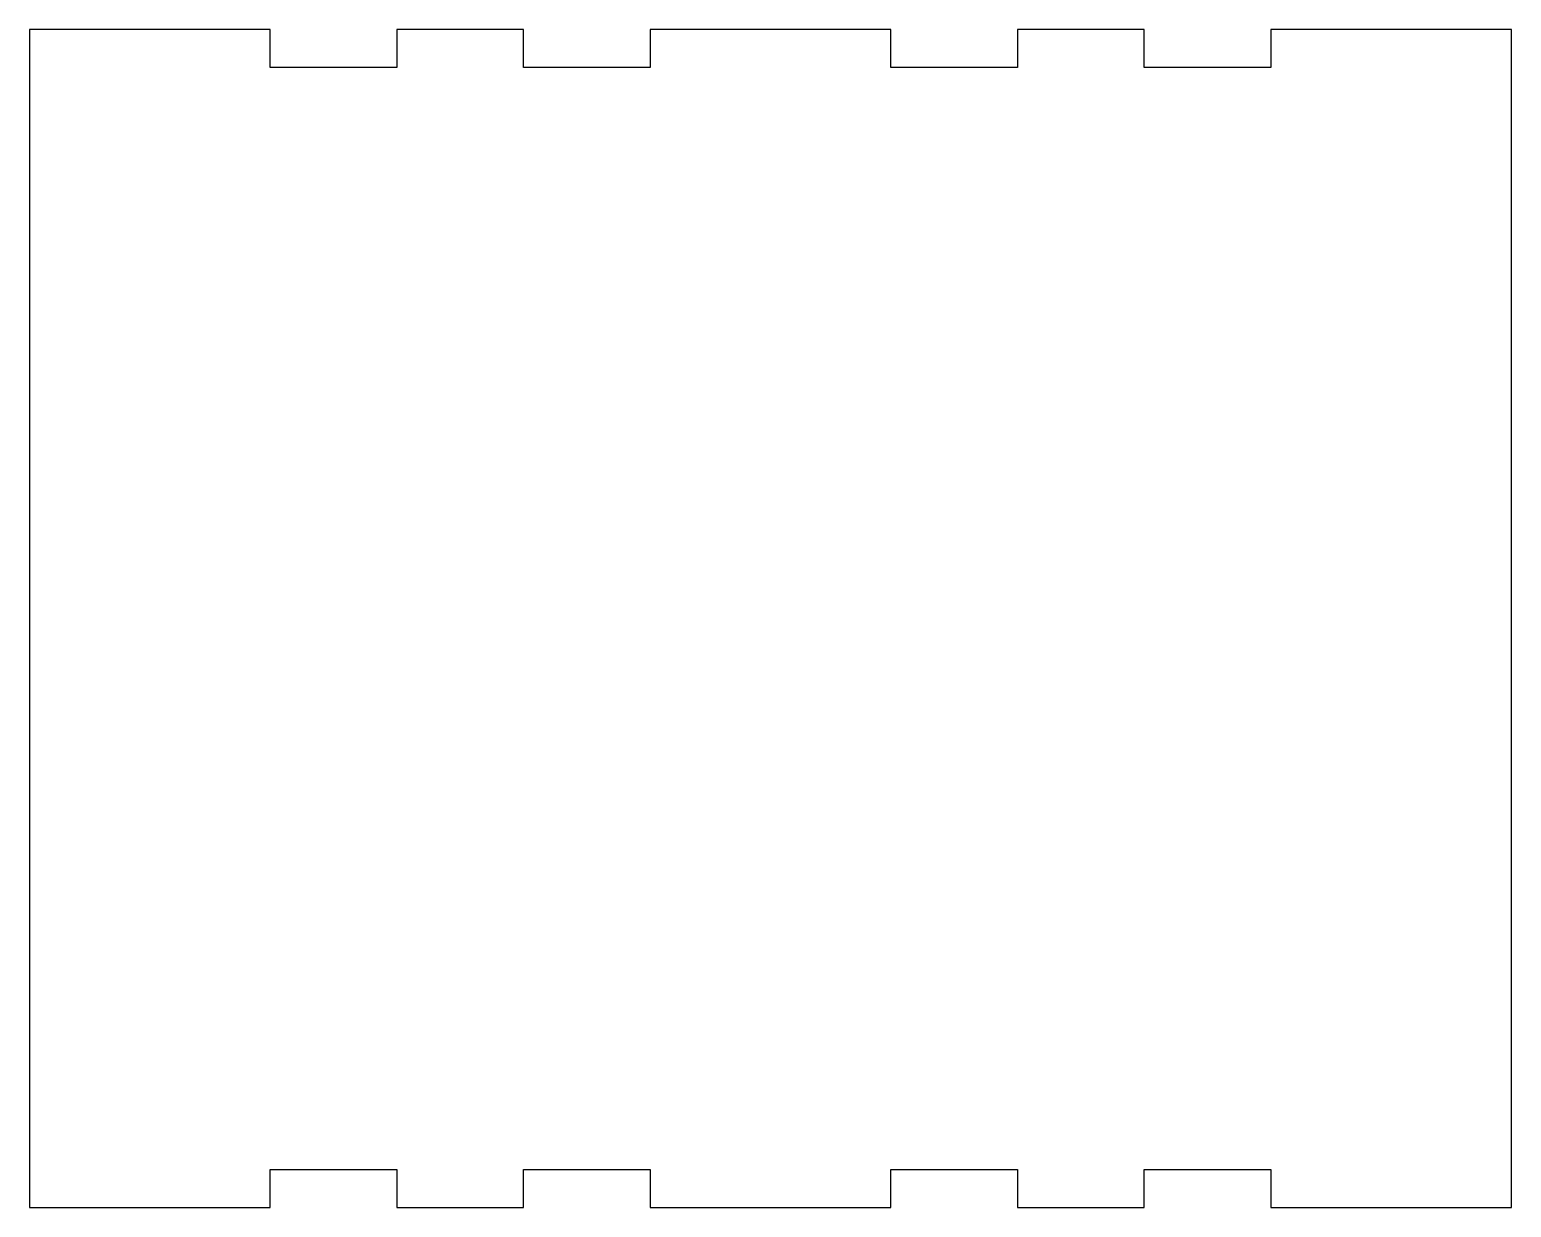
# Model space of a CAD drawing. Extents: x -75 to 42, y -19 to 74.
import ezdxf

# ---------------------------------------------------------------- set-up
doc = ezdxf.new("R2010")
doc.units = 0
doc.header["$MEASUREMENT"] = 0
doc.layers.add('2D', color=7, linetype='CONTINUOUS')

# ---------------------------------------------------------------- blocks, each defined once
blk = doc.blocks.new('SHAPE2DVIEW001')
at = {"layer": '2D', "color": 0}
for p, q in [((-55.73, 74), (-74.73, 74)), ((-74.73, 74), (-74.73, -19)), ((-55.73, 71), (-55.73, 74)), ((-35.73, 74), (-45.73, 74)), ((-45.73, 74), (-45.73, 71)), ((-35.73, 71), (-35.73, 74)), ((-6.73, 74), (-25.73, 74)), ((-25.73, 74), (-25.73, 71)), ((-6.73, 71), (-6.73, 74)), ((13.27, 74), (3.27, 74)), ((3.27, 74), (3.27, 71)), ((13.27, 71), (13.27, 74)), ((42.27, 74), (23.27, 74)), ((23.27, 74), (23.27, 71)), ((42.27, -19), (42.27, 74)), ((-45.73, 71), (-55.73, 71)), ((-25.73, 71), (-35.73, 71)), ((3.27, 71), (-6.73, 71)), ((23.27, 71), (13.27, 71)), ((-55.73, -19), (-55.73, -16)), ((-55.73, -16), (-45.73, -16)), ((-45.73, -16), (-45.73, -19)), ((-35.73, -19), (-35.73, -16)), ((-35.73, -16), (-25.73, -16)), ((-25.73, -16), (-25.73, -19)), ((-6.73, -19), (-6.73, -16)), ((-6.73, -16), (3.27, -16)), ((3.27, -16), (3.27, -19)), ((13.27, -19), (13.27, -16)), ((13.27, -16), (23.27, -16)), ((23.27, -16), (23.27, -19)), ((-74.73, -19), (-55.73, -19)), ((-45.73, -19), (-35.73, -19)), ((-25.73, -19), (-6.73, -19)), ((3.27, -19), (13.27, -19)), ((23.27, -19), (42.27, -19))]:
    blk.add_line(p, q, dxfattribs=at)

msp = doc.modelspace()

# ---------------------------------------------------------------- block references
at = {"layer": '2D', "color": 0}
msp.add_blockref('SHAPE2DVIEW001', (0, 0), dxfattribs=at)

doc.saveas('drawing.dxf')
